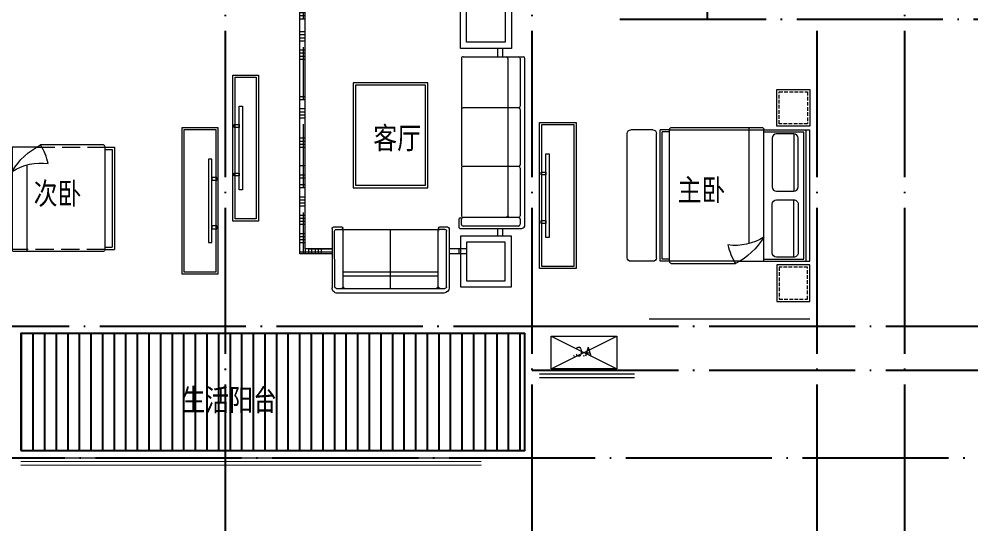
# Model space of a CAD drawing. Extents: x 164940 to 3842273, y 640355 to 1124023.
# Drawn here: x 3748510 to 3761635, y 1096471 to 1103472 of the extents above; entities that cross this region are included whole.
import ezdxf
from ezdxf.enums import TextEntityAlignment as Align

# ---------------------------------------------------------------- set-up
doc = ezdxf.new("R2010")
doc.units = 0
doc.header["$LTSCALE"] = 1000
doc.header["$MEASUREMENT"] = 0
for name, pattern in [('ACAD_ISO02W100', [15, 12, -3]), ('DASH', [0.35, 0.25, -0.1]), ('DOTE', [2.4200000000000004, 2, -0.2, 0.02, -0.2])]:
    doc.linetypes.add(name, pattern=pattern)
for name, color, linetype, lineweight in [('-家具', 33, 'Continuous', 9), ('家具', 33, 'Continuous', 5), ('房建名称', 7, 'Continuous', 0), ('看线', 5, 'Continuous', 0)]:
    doc.layers.add(name, color=color, linetype=linetype, lineweight=lineweight)
for name, color, linetype in [('-文字', 7, 'Continuous'), ('DOTE', 1, 'DOTE'), ('HACTH', 8, 'Continuous'), ('hz', 254, 'Continuous')]:
    doc.layers.add(name, color=color, linetype=linetype)
doc.styles.add('-黑体', font='SIMHEI.TTF', dxfattribs={"width": 0.8})
doc.styles.add('DIM_FONT', font='SIMPLEX', dxfattribs={"width": 0.7, "bigfont": 'GBCBIG'})

# ---------------------------------------------------------------- blocks, each defined once
blk = doc.blocks.new('dgfgf')
at = {"layer": '家具'}
blk.add_lwpolyline([(7597.416674697219, -62676.15392832961), (7147.416674697219, -62676.15392832962), (7147.41667469719, -63176.15392832961), (7597.416674697219, -63176.15392832962), (7597.416674697219, -62676.15392832961), (7517.416674697219, -62676.1539283296)], dxfattribs=at)
at = {"layer": '家具', "color": 251, "linetype": 'DASH', "ltscale": 0.2}
blk.add_lwpolyline([(7567.416674697248, -62706.1539283296), (7177.416674697248, -62706.1539283296), (7177.416674697248, -63146.1539283296), (7567.416674697248, -63146.1539283296)], close=True, dxfattribs=at)
blk = doc.blocks.new('A$C72813290')
at = {"layer": '家具'}
for p, q in [((1829.95784014184, 1979.999766454275), (599.0947513121646, 1979.999766453984)), ((779.4731696231756, 802.6157019819366), (779.4731696231756, 1979.999766454042)), ((579.0947513121646, 1949.999766453984), (-0.0004400380421429873, 1949.999766453984)), ((-0.0004400378093123436, 549.9997664540424), (-0.0004400380421429873, 1949.999766453984)), ((29.99955996219069, 579.9997664540424), (29.99955996195786, 1919.999766453984)), ((579.0947513121646, 1919.999766453984), (29.99955996195786, 1919.999766453984)), ((169.8553271642886, 1894.542072444805), (169.8553271642886, 1282.784345983411)), ((579.0947513123974, 550.0329755522544), (579.0947513121646, 1959.999766453984)), ((1849.957517702365, 550.0287959629786), (1849.957837680355, 1949.999766453984)), ((1849.95784014184, 1949.999766453984), (1979.95784014184, 1949.999766454042)), ((1849.95784014184, 1919.999766453984), (1949.95784014184, 1919.999766453984)), ((1949.957840142073, 580.0320110495668), (1949.95784014184, 1919.999766453984)), ((1979.957840142073, 550.0329755522544), (1979.95784014184, 1949.999766453984)), ((169.8553271642886, 605.4574604632217), (169.8553271642886, 1217.215186924615)), ((912.3110353862867, 549.999766454217), (-0.0004400378093123436, 549.9997664540424)), ((579.0947513123974, 579.9997664541588), (29.99955996219069, 579.9997664540424)), ((1849.957525086589, 580.0287959786947), (1949.957840142073, 580.0320110495668)), ((1849.957517702365, 550.0289318990544), (1979.957840142073, 550.0329755522544)), ((1829.95784014184, 519.9997664539842), (967.0600076857954, 519.9997664539842))]:
    blk.add_line(p, q, dxfattribs=at)
at = {"layer": '家具', "linetype": 'DASH'}
for p, q in [((1849.95784014184, 1949.999766453984), (579.0947513121646, 1949.999766453984)), ((912.3110353862867, 549.999766454217), (1849.957517702365, 550.0289318990544))]:
    blk.add_line(p, q, dxfattribs=at)
at = {"layer": '家具'}
for points in [[(169.8553271642886, 1894.542072444805), (405.2527041111607, 1894.542072444805, -0.4142135623730953), (465.2527041111607, 1834.542072444805), (465.2527041111607, 1342.784345983411, -0.414213562373095), (405.2527041111607, 1282.784345983411), (169.8553271642886, 1282.784345983411, -0.414213562373095), (109.8553271642886, 1342.784345983411), (109.8553271642886, 1834.542072444805, -0.414213562373095)], [(169.8553271642886, 605.4574604632217), (405.2527041111607, 605.4574604632217, 0.4142135623730953), (465.2527041111607, 665.4574604632217), (465.2527041111607, 1157.215186924615, 0.414213562373095), (405.2527041111607, 1217.215186924615), (169.8553271642886, 1217.215186924615, 0.414213562373095), (109.8553271642886, 1157.215186924615), (109.8553271642886, 665.4574604632217, 0.414213562373095)]]:
    blk.add_lwpolyline(points, format="xyb", close=True, dxfattribs=at)
blk.add_lwpolyline([(579.0947513121646, 882.6449155855225, 0.1803020398392493), (1070.7905931524, 774.6378976947162, -0.08863692969021798), (967.063956128899, 520.1277483065496, 28871.27155084922)], format="xyb", dxfattribs=at)
for centre, radius, start, end in [((599.0947513121646, 1959.999766453984), 20, 90, 180), ((1819.313379895408, 1951.236795470933), 30.66941528179127, 357.6883884843629, 69.69174006235002), ((1391.535863609053, 1363.264173914329), 943.9573255325126, 210.6074670288699, 243.2773086986502), ((1819.276255795499, 548.7883458647993), 30.70632750165869, 290.3566406252505, 2.315219899535929)]:
    blk.add_arc(centre, radius, start, end, dxfattribs=at)
blk.add_blockref('dgfgf', (-7147.417114735115, 65176.15369478357), dxfattribs=at)
at = {"layer": '家具', "xscale": -1, "rotation": 180}
blk.add_blockref('dgfgf', (-7147.417114735115, -62676.1541618756), dxfattribs=at)
blk = doc.blocks.new('A$C31D9048E')
at = {"layer": '-家具'}
for p, q in [((1899.999536604155, 2379.999674198567), (649.0947279538959, 2379.999674198334)), ((829.4731462653726, 802.6156097262865), (829.4731462653726, 2379.999674198334)), ((629.0947279538959, 2349.999674198334), (-0.0004633953794836998, 2349.999674198218)), ((-0.0004633953794836998, 549.9996741979849), (-0.0004633953794836998, 2349.999674198218)), ((49.99953660415486, 549.9996741982177), (49.99953660368919, 2349.999674198218)), ((79.9995366036892, 579.9996741982177), (79.9995366036892, 2319.999674198334)), ((629.0947279538959, 2319.999674198334), (79.9995366036892, 2319.999674198334)), ((219.8553038062528, 2294.541980189038), (219.8553038062528, 1507.784253727761)), ((629.0947279538959, 550.0328832966043), (629.0947279538959, 2359.999674198218)), ((1919.999536604155, 2349.999674198218), (629.0947279538959, 2349.999674198334)), ((1919.999214164447, 550.0287037073867), (1919.999534142669, 2349.999674198334)), ((1919.999536604155, 2349.999674198218), (2049.999536603689, 2349.999674198218)), ((1919.999536603689, 2319.999674198218), (2019.999536604155, 2319.999674198218)), ((2019.999536604155, 580.0319187936839), (2019.999536604155, 2319.999674198218)), ((2049.999536604155, 550.0328832964879), (2049.999536603689, 2349.999674198218)), ((2099.999536603689, 600.0328832964879), (2099.999536603689, 2299.999674198101)), ((2149.999536603689, 2349.999674198101), (2449.999536603689, 2349.999674198334)), ((2499.999536604621, 600.0328832964879), (2499.999536603689, 2299.999674198334)), ((219.8553038057871, 605.4573682073969), (219.8553038057871, 1392.215094668907)), ((962.3110120282508, 549.9996741985669), (-0.0004633953794836998, 549.9996741979849)), ((629.0947279543616, 579.9996741984505), (79.9995366036892, 579.9996741982177)), ((962.3110120282508, 549.9996741985669), (1919.999214164447, 550.0288396434626)), ((1919.999221548438, 580.02870372287), (2019.999536604155, 580.0319187936839)), ((1919.999214164447, 550.0288396434626), (2049.999536604155, 550.0328832964879)), ((2149.999536603689, 550.0328832964879), (2449.999536604155, 550.0328832964879)), ((1899.999536604155, 519.9996741982177), (1017.05998432776, 519.9996741982177))]:
    blk.add_line(p, q, dxfattribs=at)
for points in [[(449.9995366041549, 2899.999674198451), (-0.0004633958451449871, 2899.999674198451), (-0.0004633958451449871, 2399.999674198451), (449.9995366041549, 2399.999674198451), (449.9995366041549, 2899.999674198451), (369.9995366036892, 2899.999674198451)], [(449.9995366041549, -0.000325801782310009), (-0.0004633958451449871, -0.000325801782310009), (-0.0004633958451449871, 499.9996741982177), (449.9995366041549, 499.9996741982177), (449.9995366041549, -0.000325801782310009), (369.9995366036892, -0.000325801782310009)]]:
    blk.add_lwpolyline(points, dxfattribs=at)
at = {"layer": '-家具', "color": 251, "linetype": 'DASH', "ltscale": 0.2}
for points in [[(419.9995366036892, 2869.999674198334), (29.99953660415486, 2869.999674198334), (29.99953660415486, 2429.999674198334), (419.9995366036892, 2429.999674198334)], [(419.9995366036892, 29.99967419821769), (29.99953660415486, 29.99967419821769), (29.99953660415486, 469.9996741982177), (419.9995366036892, 469.9996741982177)]]:
    blk.add_lwpolyline(points, close=True, dxfattribs=at)
at = {"layer": '-家具'}
for points in [[(219.8553038062528, 2294.541980189038), (455.2526807533577, 2294.541980189155, -0.4142135623730953), (515.2526807533577, 2234.541980189155), (515.2526807533577, 1567.784253727761, -0.414213562373095), (455.2526807533577, 1507.784253727761), (219.8553038062528, 1507.784253727761, -0.414213562373095), (159.8553038062528, 1567.784253727761), (159.8553038062528, 2234.541980189155, -0.414213562373095)], [(219.8553038057871, 605.4573682073969), (455.2526807533577, 605.4573682075134, 0.4142135623730953), (515.2526807533577, 665.4573682073969), (515.2526807533577, 1332.215094668791, 0.414213562373095), (455.2526807533577, 1392.215094668907), (219.8553038057871, 1392.215094668907, 0.414213562373095), (159.8553038057871, 1332.215094668791), (159.8553038057871, 665.4573682073969, 0.414213562373095)]]:
    blk.add_lwpolyline(points, format="xyb", close=True, dxfattribs=at)
blk.add_lwpolyline([(629.0947279538959, 882.6448233298725, 0.1803020398392493), (1120.790569794364, 774.6378054388333, -0.08863692969021798), (1017.063932770863, 520.1276560508413, 28871.27155084922)], format="xyb", dxfattribs=at)
for centre, radius, start, end in [((649.0947279538959, 2359.999674198218), 20, 90, 180), ((1889.355076357257, 2351.236703215283), 30.66941528179127, 357.6883884876952, 69.69174003544714), ((2149.999536603689, 2299.999674198101), 50.00000000000001, 90, 180), ((2449.999536604155, 2299.999674198334), 50.00000000000001, 0, 90), ((1441.535840250552, 1363.264081658679), 943.9573255325128, 210.6074670382217, 243.2773087101907), ((1889.317952257581, 548.788253609091), 30.70632750165869, 290.3566406230752, 2.315219899058205), ((2149.999536603689, 600.0328832964879), 50.00000000000001, 180, 270), ((2449.999536604155, 600.0328832964879), 50.00000000000001, 270, 0)]:
    blk.add_arc(centre, radius, start, end, dxfattribs=at)
blk = doc.blocks.new('A$C2FB07499')
at = {"ltscale": 0.5}
blk.add_lwpolyline([(499.9999030754261, -2.977030817419291e-06), (-9.692457388155162e-05, -2.977030817419291e-06), (-9.692457388155162e-05, 1999.999997022969), (499.9999030754261, 1999.999997022969)], close=True, dxfattribs=at)
at = {"color": 251, "ltscale": 40}
for points in [[(469.9999030754261, 29.99999702296918), (29.99990307542612, 29.99999702296918), (29.99990307542612, 1969.999997022969), (469.9999030754261, 1969.999997022969)], [(368.0062037147145, 1572.054374715095), (414.5079044410231, 1572.054374715095), (414.5079044410231, 427.9456193309197), (368.0062037147145, 427.9456193309197)], [(414.5079044410231, 1381.046087849139), (479.9999030754407, 1381.046087849139), (479.9999030754407, 1342.711880616564), (414.5079044410231, 1342.711880616564)], [(414.5079044410231, 716.8923749520254), (479.9999030754407, 716.8923749520254), (479.9999030754407, 678.5581677194459), (414.5079044410231, 678.5581677194459)]]:
    blk.add_lwpolyline(points, close=True, dxfattribs=at)
blk = doc.blocks.new('R37777777777')
at = {"layer": '-家具', "ltscale": 0.5}
blk.add_lwpolyline([(1083651.513411456, -53168.71019325254), (1083301.513411456, -53168.71019325254), (1083301.513411456, -55168.71019325254), (1083651.513411456, -55168.71019325254)], close=True, dxfattribs=at)
at = {"layer": '-家具', "color": 251, "ltscale": 40}
for points in [[(1083621.513411456, -53198.71019325254), (1083331.513411456, -53198.71019325254), (1083331.513411456, -55138.71019325254), (1083621.513411456, -55138.71019325254)], [(1083519.519712096, -54740.76457094471), (1083566.021412822, -54740.76457094471), (1083566.021412822, -53596.65581556049), (1083519.519712096, -53596.65581556049)], [(1083566.021412822, -53885.6025711816), (1083631.513411456, -53885.6025711816), (1083631.513411456, -53847.26836394903), (1083566.021412822, -53847.26836394903)], [(1083566.021412822, -54549.7562840787), (1083631.513411456, -54549.7562840787), (1083631.513411456, -54511.42207684612), (1083566.021412822, -54511.42207684612)]]:
    blk.add_lwpolyline(points, close=True, dxfattribs=at)
blk = doc.blocks.new('111')
at = {"linetype": 'ACAD_ISO02W100'}
for p, q in [((1000, 0), (0, 500)), ((1000, 500), (0, 0))]:
    blk.add_line(p, q, dxfattribs=at)
blk.add_lwpolyline([(0, 500), (0, 0), (1000, 0), (1000, 500)], close=True, dxfattribs=at)
at = {"style": 'DIM_FONT', "width": 0.8}
blk.add_text('A.C.', height=140, dxfattribs=at).set_placement((675.4934317702428, 261.8372856484493), align=Align.MIDDLE_RIGHT)
blk = doc.blocks.new('dfawfsadfasdf')
at = {"ltscale": 20}
for p, q in [((440.3485021339729, 3047.646075791679), (440.3485021339729, 3859.752757518785)), ((1971.825158281717, 3929.343125873944), (510.6965290360386, 3930.100784420269)), ((2042.173185182502, 3046.807319416199), (2042.173185182502, 3858.99509897246)), ((463.2050214139745, 3024.736209804658), (568.3516333620064, 3024.613647678168)), ((614.1586085146992, 3059.382550630718), (1868.389713156503, 3057.92058025999)), ((1914.063289715094, 3024.073424527654), (2019.263319195481, 3023.950800136197)), ((2175.90485157771, 2918.458346249536), (2175.90485157771, 3023.658447198803)), ((2198.788059757208, 3046.541655378183), (3017.443041448132, 3046.541655378183)), ((3081.283875861554, 3011.719382061856), (3081.283875861554, 718.7545617399737)), ((2210.727042951155, 2218.512577279937), (2210.727042951155, 2872.745347459335)), ((727.783146969392, 2487.136307340581), (1750.216743273893, 2487.136307340581)), ((727.783146969392, 1052.04701741715), (727.783146969392, 2487.136307340581)), ((1750.216743273893, 2487.136307340581), (1750.216743273893, 1052.04701741715)), ((2210.727042951155, 718.5142042031512), (2210.727042951155, 2172.746160921175)), ((1750.216743273893, 1052.04701741715), (727.783146969392, 1052.04701741715)), ((2233.610251130536, 695.6309960237704), (2996.284868770745, 695.6309960240033)), ((2996.971735786996, 695.7023996065836), (3060.812570200418, 695.7023996065836))]:
    blk.add_line(p, q, dxfattribs=at)
for p, q in [((476.0979407549603, 3843.045160271693), (475.2113416795619, 3082.427735565463)), ((499.3398337853141, 3866.232933454216), (569.0009151283884, 3866.151734354207)), ((569.0009151283884, 3866.151734354207), (1871.905380170443, 3864.633028816897)), ((592.1886883107945, 3842.90984132397), (591.3020892349305, 3082.29241661774)), ((1242.214493189007, 3865.367015891476), (1241.274160835659, 3058.651565445354)), ((1869.089765747543, 3864.636310783448), (1915.429269863642, 3865.610593854915)), ((1892.188575542998, 3843.45119904168), (1891.299579143641, 3080.777099539991)), ((1892.188575542532, 3843.45119904168), (1891.299579143175, 3080.777099539991)), ((1892.187376833521, 3842.422820672393), (1891.300777853117, 3081.805477909278)), ((1915.429269863758, 3865.610593855148), (1985.090351206716, 3865.529394754907)), ((2008.278124389122, 3842.28750172467), (2007.391525408719, 3081.670158961555)), ((592.0154661412816, 3694.301745396107), (1892.014154664008, 3693.81472474453)), ((591.9491499993019, 3637.408822261961), (1891.947838522028, 3636.921801610384)), ((2040.696709515876, 3427.597300740657), (2042.173185182502, 3427.597300740657)), ((0, 3393.988251128932), (0, 0)), ((440.3485021339729, 3393.9882511287), (0, 3393.988251128932)), ((440.3485021339729, 3369.476360505447), (0, 3369.476360505447)), ((44.20337356778327, 2825.048583563184), (44.20337356778327, 3393.988251128932)), ((70.34802690148354, 3323.640224227449), (70.34802690148354, 70.34802690148354)), ((440.3485021339729, 3323.640224227449), (70.34802690148354, 3323.640224227449)), ((74.10646730440203, 3323.640224227449), (74.10646730440203, 3393.988251128932)), ((86.08243333257269, 3323.640224227449), (86.08243333257269, 3327.597300740425)), ((115.9855270691914, 3323.640224227449), (115.9855270691914, 3393.988251128932)), ((440.3485021339729, 3327.597300740657), (127.9614930973621, 3327.597300740657)), ((157.8645868339809, 3323.640224227449), (157.8645868339809, 3393.988251128932)), ((208.2408496163553, 3323.640224227449), (208.2408496163553, 3393.988251128932)), ((250.1199093811447, 3327.597300740425), (250.1199093811447, 3393.988251128932)), ((291.9989691458177, 3323.640224227449), (291.9989691458177, 3393.988251128932)), ((2283.376395095023, 3393.988251128932), (2042.173185182502, 3393.988251128932)), ((2283.376395287924, 3323.640224227449), (2042.173185182502, 3323.640224227449)), ((2177.640124010155, 3327.597300740657), (2177.640124010155, 3393.988251128932)), ((70.34802690148354, 3243.839181211079), (0, 3243.839181211079)), ((70.34802690148354, 3201.960121446289), (0, 3201.960121446289)), ((70.34802690148354, 3160.0810616815), (0, 3160.0810616815)), ((70.34802690148354, 3118.20200191671), (0, 3118.20200191671)), ((498.0678609592142, 3059.517869578442), (568.3922232477926, 3059.435897337738)), ((1984.481659421697, 3058.813639681553), (1914.157297133002, 3058.895611922257)), ((2709.473834474338, 3148.641570956213), (2709.473834474338, 3046.541655378185)), ((2779.821861375822, 3148.641570956213), (2779.821861375822, 3046.541655378185)), ((70.34802690148354, 2992.564822622342), (0, 2992.564822622342)), ((70.34802690148354, 2950.685762857553), (0, 2950.685762857553)), ((70.34802690148354, 2908.806703092763), (0, 2908.806703092763)), ((2210.727124894271, 2988.836173882475), (2210.727124894271, 2918.511763818096)), ((2994.228192570503, 3011.719382061856), (2233.610333073651, 3011.719382061856)), ((2994.228192570503, 2895.628555638716), (2233.610333073651, 2895.628555638716)), ((3017.443041448481, 2918.843404516345), (3017.443041448132, 2988.504533184227)), ((70.34802690148354, 2866.927643327974), (0, 2866.927643327974)), ((2845.61999568413, 718.7545617399737), (2845.61999568413, 2872.504989922745)), ((3017.443041448132, 2218.752934816526), (3017.443041448132, 2872.413706761086)), ((70.34802690148354, 2741.290464033606), (0, 2741.290464033606)), ((70.34802690148354, 2699.411404268816), (0, 2699.411404268816)), ((70.34802690148354, 2657.532344504027), (0, 2657.532344504027)), ((70.34802690148354, 2615.653284739237), (0, 2615.653284739237)), ((70.34802690148354, 2490.016105444869), (0, 2490.016105444869)), ((70.34802690148354, 2448.13704568008), (0, 2448.13704568008)), ((44.20337356778327, 1619.951149208238), (44.20337356778327, 2490.016105444869)), ((760.7587845794624, 2454.160669730511), (1717.241105663823, 2454.160669730511)), ((760.7587845794624, 1085.02265502722), (760.7587845794624, 2454.160669730511)), ((1717.241105663823, 2454.160669730511), (1717.241105663823, 1085.02265502722)), ((70.34802690148354, 2356.25798591529), (0, 2356.25798591529)), ((70.34802690148354, 2314.378926150501), (0, 2314.378926150501)), ((70.34802690148354, 2188.741746856133), (0, 2188.741746856133)), ((2996.284868763178, 2195.629369100556), (2233.610251130536, 2195.629369100556)), ((3017.443041448132, 1418.753748278134), (3017.443041448132, 2172.505803384352)), ((70.34802690148354, 1937.467388267396), (0, 1937.467388267396)), ((70.34802690148354, 1895.588328502607), (0, 1895.588328502607)), ((70.34802690148354, 1853.709268737817), (0, 1853.709268737817)), ((70.34802690148354, 1811.830208973028), (0, 1811.830208973028)), ((70.34802690148354, 1536.19302967866), (0, 1536.19302967866)), ((70.34802690148354, 1494.31396991387), (0, 1494.31396991387)), ((70.34802690148354, 1452.434910149081), (0, 1452.434910149081)), ((70.34802690148354, 1410.555850384291), (0, 1410.555850384291)), ((2996.284868763178, 1395.63018256193), (2233.610251130536, 1395.63018256193)), ((3017.443041448132, 718.7545617399737), (3017.443041448132, 1372.50661684596)), ((70.34802690148354, 1284.918671089923), (0, 1284.918671089923)), ((70.34802690148354, 1243.039611325134), (0, 1243.039611325134)), ((44.20337356778327, 564.8537148532923), (44.20337356778327, 1284.918671089923)), ((1717.241105663823, 1085.02265502722), (760.7587845794624, 1085.02265502722)), ((70.34802690148354, 732.36995391245), (0, 732.36995391245)), ((70.34802690148354, 690.4908941476606), (0, 690.4908941476606)), ((2709.473834474367, 695.6309960239123), (2709.473834474367, 581.8323728455362)), ((2779.821861375793, 695.6309960239414), (2779.821861375793, 581.8323728455362)), ((70.34802690148354, 648.6118343828712), (0, 648.6118343828712)), ((70.34802690148354, 606.7327746180817), (0, 606.7327746180817)), ((70.34802690148354, 481.0955953237135), (0, 481.0955953237135)), ((70.34802690148354, 439.2165355589241), (0, 439.2165355589241)), ((70.34802690148354, 397.3374757941347), (0, 397.3374757941347)), ((70.34802690148354, 355.4584160293452), (0, 355.4584160293452)), ((70.34802690148354, 179.821236734977), (0, 179.821236734977)), ((70.34802690148354, 137.9421769701876), (0, 137.9421769701876)), ((44.20337356778327, 0), (44.20337356778327, 179.821236734977)), ((70.34802690148354, 96.06311720539816), (0, 96.06311720539816)), ((2198.758500899508, 54.18405744060874), (0, 54.18405744060874)), ((0, 0), (2198.758500899508, 3.637978807091713e-12)), ((70.34802690148354, 70.34802690148354), (2198.758500899508, 70.34802690148717)), ((86.08243333257269, 0), (86.08243333257269, 12.30499767558649)), ((122.1533035893226, 0), (122.1533035893226, 70.34802690148354)), ((2198.758500899508, 12.30499767581932), (127.9614930973621, 12.30499767581932)), ((170.9876222417224, 12.30499767558649), (170.9876222417224, 70.34802690148354)), ((212.8666820063954, 0), (212.8666820063954, 70.34802690148354)), ((254.7457417711848, 0), (254.7457417711848, 70.34802690148354)), ((296.6248015359743, 12.30499767558649), (296.6248015359743, 70.34802690148354)), ((374.148868446704, 0), (374.148868446704, 70.34802690148354)), ((421.735242040013, 0), (421.735242040013, 70.34802690148354)), ((470.5695606924128, 12.30499767558649), (470.5695606924128, 70.34802690148354)), ((512.4486204570858, 0), (512.4486204570858, 70.34802690148354)), ((554.3276802218752, 0), (554.3276802218752, 70.34802690148354)), ((596.2067399866646, 12.30499767558649), (596.2067399866646, 70.34802690148354)), ((673.7308068973944, 0), (673.7308068973944, 70.34802690148354)), ((766.8614212615648, 0), (766.8614212615648, 70.34802690148354)), ((815.6957399139646, 12.30499767558649), (815.6957399139646, 70.34802690148354)), ((857.5747996786376, 0), (857.5747996786376, 70.34802690148354)), ((899.4538594434271, 0), (899.4538594434271, 70.34802690148354)), ((941.3329192082165, 12.30499767558649), (941.3329192082165, 70.34802690148354)), ((1018.856986118946, 0), (1018.856986118946, 70.34802690148354)), ((1173.510259898962, 0), (1173.510259898962, 70.34802690148354)), ((1222.344578551361, 12.30499767558649), (1222.344578551361, 70.34802690148354)), ((1264.223638316034, 0), (1264.223638316034, 70.34802690148354)), ((1306.102698080824, 0), (1306.102698080824, 70.34802690148354)), ((1347.981757845613, 12.30499767558649), (1347.981757845613, 70.34802690148354)), ((1425.505824756343, 0), (1425.505824756343, 70.34802690148354)), ((1605.257094249246, 0), (1605.257094249246, 70.34802690148354)), ((1654.091412901646, 12.30499767558649), (1654.091412901646, 70.34802690148354)), ((1695.970472666319, 0), (1695.970472666319, 70.34802690148354)), ((1737.849532431108, 0), (1737.849532431108, 70.34802690148354)), ((1779.728592195897, 12.30499767558649), (1779.728592195897, 70.34802690148354)), ((1789.074048502953, 0), (1789.074048502953, 70.34802690148354)), ((1837.908367155353, 12.30499767558649), (1837.908367155353, 70.34802690148354)), ((1857.252659106627, 0), (1857.252659106627, 70.34802690148354)), ((1879.787426920026, 0), (1879.787426920026, 70.34802690148354)), ((1921.666486684815, 0), (1921.666486684815, 70.34802690148354)), ((1963.545546449604, 12.30499767558649), (1963.545546449604, 70.34802690148354)), ((2041.069613360334, 0), (2041.069613360334, 70.34802690148354))]:
    blk.add_line(p, q)
for points in [[(2895.203967180394, 3148.641570956293), (2198.758500899508, 3148.641570956293), (2198.758500899508, 3845.087037237194), (2895.203967180394, 3845.087037237194)], [(2895.203967180394, 581.8323728455362), (2198.758500899508, 581.8323728455362), (2198.758500899508, -114.6130934353641), (2895.203967180394, -114.6130934353641)]]:
    blk.add_lwpolyline(points, close=True, dxfattribs=at)
for points in [[(2811.630511226685, 3232.215026910002), (2282.331956853217, 3232.215026910002), (2282.331956853217, 3761.513581283485), (2811.630511226685, 3761.513581283485)], [(2811.630511226685, 498.2589168918275), (2282.331956853217, 498.2589168918275), (2282.331956853217, -31.03963748165552), (2811.630511226685, -31.03963748165552)]]:
    blk.add_lwpolyline(points, close=True)
for centre, major_axis, ratio, start_param, end_param in [((510.6965290354565, 3859.752757518785), (49.74356686515965, -49.74356686515968), 0.9999999999989152, 2.356194490185183, 3.926990816987784), ((1971.825158281019, 3858.99509897246), (49.74356686516389, -49.7435668651639), 0.9999999999987447, 0.7853981633980759, 2.356194490181788), ((463.231694767368, 3047.619402438169), (16.1808716788311, 16.18087167883109), 0.9999999999934635, 2.355028859954518, 3.925825186750864), ((568.3719283048995, 3042.02477250807), (12.40619277557658, -12.41424283189967), 0.9843085810448724, -0.7941469320344435, 2.34744572155535), ((568.4188966013025, 3082.31908997125), (16.18087167878352, 16.18087167878352), 0.9999999999993547, 3.925825186747918, 5.496621513537082), ((614.1852818683255, 3082.26574326423), (16.18087167877308, 16.18087167877307), 0.9999999999802957, 2.355028859937748, 3.925825186757436), ((1868.416386510013, 3080.803772893269), (16.18087167888955, -16.18087167888956), 0.9999999999557189, 5.496621513515241, 7.067417840364605), ((1868.416386510013, 3080.803772893269), (16.18087167888955, -16.18087167888956), 0.9999999999557189, 5.496621513515241, 7.067417840364605), ((1914.183970486629, 3081.778804555535), (16.18087167871481, 16.18087167871481), 0.9999999999874984, 2.355028859941349, 3.925825186753834), ((1914.137002094765, 3041.484405149473), (12.40619184037719, -12.41426127055885), 0.9843071922759038, 2.347445796428546, 5.489038450018339), ((2019.289992548991, 3046.833992769709), (16.18087167878352, 16.18087167878352), 0.9999999999993547, 3.925825186747918, 5.496621513537082)]:
    blk.add_ellipse(centre, major_axis=major_axis, ratio=ratio, start_param=start_param, end_param=end_param, dxfattribs=at)
for centre, major_axis, ratio, start_param, end_param in [((499.3127738614567, 3843.018100347836), (16.41537706525861, 16.41537706525861), 0.9999999999935012, 0.7842325331606732, 2.355028859954086), ((568.9738552044146, 3842.936901247827), (16.41537706544305, 16.41537706544304), 0.9999999999911071, -0.7865637936469223, 0.7842325331568669), ((615.4035214170581, 3842.882781400112), (16.41537706538476, -16.41537706538477), 0.9999999999981899, 2.355028859951427, 3.925825186753148), ((1868.972543727141, 3842.44988059625), (16.41537706538476, 16.41537706538475), 0.9999999999982017, -0.786563793643375, 0.7842325331583346), ((1869.062628212268, 3841.421477767639), (16.41537706548239, 16.41537706548238), 0.9999999999847389, -0.6978543583677407, 0.7842325331650657), ((1869.062628212268, 3841.421477767406), (16.41537706537946, -16.41537706537947), 0.9999999999995579, 0.8729419684448783, 2.355028859952111), ((1915.402209939901, 3842.395760748535), (16.41537706538476, -16.41537706538477), 0.9999999999982015, 2.355028859951433, 3.925825186743112), ((1915.309728226275, 3841.367570724804), (16.41537706579015, 16.41537706579015), 0.9999999999474024, 0.7842325331837339, 2.26631942465306), ((1915.309728226159, 3841.367570724571), (16.41537706540871, 16.4153770654087), 0.9999999999993272, 0.7842325331577715, 2.266319424679504), ((1985.063291282859, 3842.314561648527), (16.41537706538476, 16.41537706538475), 0.9999999999982017, -0.786563793643375, 0.7842325331583346), ((498.0945343126077, 3082.40106221172), (16.18087167877308, 16.18087167877307), 0.9999999999802957, 2.355028859937748, 3.925825186757436), ((1984.508332775207, 3081.696832314832), (16.18087167865653, -16.18087167865653), 0.9999999999946897, 5.496621513539825, 7.06741784034512), ((2822.405146806501, 2872.504989922745), (16.41537706561391, -16.41537706561392), 0.9999999999899127, 0.7853981634024919, 2.267485054896835), ((2868.834844561759, 718.7545617399737), (16.41537706566159, -16.41537706566159), 0.999999999994236, 3.926990816990123, 5.40907770848465)]:
    blk.add_ellipse(centre, major_axis=major_axis, ratio=ratio, start_param=start_param, end_param=end_param)
at = {"ltscale": 20, "extrusion": (0, 0, -1)}
for centre, major_axis, ratio, start_param, end_param in [((2198.788059757091, 3023.658447198803), (16.18087167898193, -16.18087167898193), 0.9999999999952617, 2.356194490189976, 3.926990816989611), ((3020.770083091222, 2976.709330186481), (49.43492109714919, 49.43492109714918), 0.9999999999949295, 5.450179854177006, 6.544087876733417), ((2193.315906292759, 2918.511763818096), (12.67655860629282, -12.70333333498662), 0.9429872195307343, -0.8157856729866981, 2.325806980603095), ((2233.610333073535, 2918.511763818096), (16.18087167898193, 16.18087167898193), 0.9999999999952617, 2.356194490189976, 3.926990816989611), ((2233.610251130536, 2218.512577279937), (16.18087167898193, 16.18087167898193), 0.9999999999952617, 2.356194490189976, 3.926990816989611), ((2233.610251130536, 2172.746160921175), (16.18087167898193, -16.18087167898193), 0.9999999999952617, 2.356194490189976, 3.926990816989611), ((2233.610251130536, 1418.513390741311), (16.18087167898193, 16.18087167898193), 0.9999999999952617, 2.356194490189976, 3.926990816989611), ((2233.610251130536, 1372.746974382782), (16.18087167898193, -16.18087167898193), 0.9999999999952617, 2.356194490189976, 3.926990816989611), ((2233.610251130536, 718.5142042031512), (16.18087167898193, 16.18087167898193), 0.9999999999952617, 2.356194490189976, 3.926990816989611), ((3058.069026983925, 718.7545617399737), (16.41537706555899, -16.41537706555899), 0.9999999999952889, -0.7853981633998038, 0.6966887281092213)]:
    blk.add_ellipse(centre, major_axis=major_axis, ratio=ratio, start_param=start_param, end_param=end_param, dxfattribs=at)
at = {"ltscale": 20, "extrusion": (0, 0, -0.9999999999999998)}
blk.add_ellipse((2233.610251130536, 2872.745347459335), major_axis=(16.18087167907988, 16.18087167907988), ratio=0.9999999999831545, start_param=3.926990816995664, end_param=5.497787143773715, dxfattribs=at)
at = {"extrusion": (0, 0, -1)}
for centre, major_axis, ratio, start_param, end_param in [((2233.610333073535, 2988.836173882475), (16.18087167898193, -16.18087167898193), 0.9999999999952617, 2.356194490189976, 3.926990816989611), ((2868.834844561759, 2872.504989922745), (16.41537706579386, 16.41537706579386), 0.9999999999794374, 3.926990816997523, 5.409077708477366), ((2994.228192570386, 2988.504533184227), (16.41537706564577, -16.41537706564577), 0.9999999999935177, 3.926990816990482, 5.497787143778897), ((2994.228192570386, 2918.843404516345), (16.41537706553936, -16.41537706553937), 0.9999999999864237, -0.7853981634042365, 0.7853981634042362), ((2994.228192570386, 2872.413706761086), (16.41537706553934, -16.41537706553934), 0.9999999999964552, 3.926990816983999, 5.497787143770337), ((2994.228192570386, 2218.752934816526), (16.41537706579386, 16.41537706579386), 0.9999999999794374, 0.7853981634077295, 2.267485054887573), ((2994.228192570386, 2172.505803384352), (16.41537706579386, -16.41537706579386), 0.9999999999794371, 4.015700252292013, 5.497787143771856), ((2994.228192570386, 1418.753748278134), (16.41537706566159, 16.41537706566159), 0.999999999994236, 0.7853981634003302, 2.267485054894856), ((2994.228192570386, 1372.50661684596), (16.41537706566159, -16.41537706566159), 0.9999999999942359, 4.01570025228473, 5.497787143779256), ((2822.405146806501, 718.7545617399737), (16.41537706555899, -16.41537706555899), 0.9999999999952889, -0.7853981633998038, 0.6966887281092213), ((2994.228192570386, 718.7545617399737), (16.41537706566159, 16.41537706566159), 0.999999999994236, 0.7853981634003302, 2.267485054894856)]:
    blk.add_ellipse(centre, major_axis=major_axis, ratio=ratio, start_param=start_param, end_param=end_param, dxfattribs=at)

msp = doc.modelspace()

# ---------------------------------------------------------------- hatches: boundary and pattern name
at = {"layer": 'HACTH'}
h = msp.add_hatch(dxfattribs=at)
h.set_pattern_fill('ANSI31', color=256, scale=100, angle=45, style=0)
h.set_pattern_definition([(90, (3551693.740909737, 1114358.380981947), (-158.75, 1.4210854715202e-14), [])])
h.paths.add_polyline_path([(3748535.043300305, 1097570.87545058), (3755435.043077797, 1097570.87545058), (3755435.043077797, 1099170.771754069), (3748535.043300305, 1099170.771754069)])

# ---------------------------------------------------------------- linework, layer by layer
at = {"layer": 'DOTE'}
for p, q in [((3755535.04308077, 1096470.771758902), (3755535.043085801, 1112870.771756602)), ((3760635.043077561, 1096470.771758902), (3760635.043086616, 1112870.771756602)), ((3757935.043081426, 1103470.771752778), (3757935.043082751, 1105870.771754413)), ((3751335.043079368, 1096470.771758902), (3751335.043080969, 1104070.771756548)), ((3756735.159514686, 1103470.771753135), (3761635.043081459, 1103470.771751675)), ((3759435.043076253, 1096470.771758902), (3759435.043080077, 1103470.77175233)), ((3739934.960442998, 1099270.77175857), (3755535.043081645, 1099270.77175857)), ((3755535.043077624, 1099270.771754399), (3761635.043078233, 1099270.771753188)), ((3755535.043077505, 1098670.771754399), (3761635.043078113, 1098670.771753188)), ((3735035.070937937, 1097470.771758901), (3761635.043078113, 1097470.771758902))]:
    msp.add_line(p, q, dxfattribs=at)
at = {"layer": 'HACTH'}
msp.add_lwpolyline([(3748535.043300305, 1097570.87545058), (3755435.043077797, 1097570.87545058), (3755435.043077797, 1099170.771754069), (3748535.043300305, 1099170.771754069)], close=True, dxfattribs=at)
at = {"layer": '家具'}
for p, q in [((3748535.041414493, 1098170.771758665), (3748535.041414493, 1099170.771758634)), ((3755635.043076777, 1098620.771753952), (3756935.043076777, 1098620.771753189)), ((3755635.043076747, 1098570.771753952), (3756935.043076747, 1098570.771753189)), ((3748535.038506736, 1097470.766023391), (3754835.031705524, 1097471.55119035)), ((3748535.044196357, 1097420.766023715), (3754835.037395145, 1097421.551190673))]:
    msp.add_line(p, q, dxfattribs=at)
at = {"layer": '看线'}
for p, q in [((3757135.043077049, 1099370.771753054), (3759335.043077215, 1099370.771751763)), ((3748535.043300294, 1097570.87545058), (3754835.043084766, 1097571.652206683)), ((3748535.04988598, 1097370.766024038), (3754835.043084766, 1097371.551190997))]:
    msp.add_line(p, q, dxfattribs=at)

# ---------------------------------------------------------------- block references
at = {"layer": 'hz', "xscale": -1, "rotation": 359.9999999666495}
msp.add_blockref('R37777777777', (4835086.558653694, 1155876.585123619), dxfattribs=at)
at = {"layer": '家具', "xscale": -1}
for name, p, rotation in [('dfawfsadfasdf', (3752353.759208898, 1103653.313345852), 180), ('A$C31D9048E', (3759335.060195276, 1099608.359199847), 0.0006946649231842628), ('A$C72813290', (3747835.043524801, 1102270.771525067), 180), ('A$C2FB07499', (3750735.043176315, 1101985.941464107), 179.9999999666495)]:
    msp.add_blockref(name, p, dxfattribs=dict(at, rotation=rotation))
at = {"layer": '家具', "rotation": 179.9999999666495}
msp.add_blockref('A$C2FB07499', (3756135.042982074, 1102058.345165464), dxfattribs=at)
at = {"layer": '房建名称', "xscale": -0.900000000372529, "yscale": 0.9000000000232831, "zscale": 0.9, "rotation": 359.9999999703551}
msp.add_blockref('111', (3756692.351179446, 1098686.298643547), dxfattribs=at)

# ---------------------------------------------------------------- texts
at = {"layer": '-文字', "style": '-黑体', "width": 0.8}
for s, p in [('客厅', (3753357.899365562, 1101696.446350724)), ('主卧', (3757523.769446792, 1100984.507619778)), ('次卧', (3748707.782212899, 1100936.566486696)), ('生活阳台', (3750730.663290909, 1098112.787326024))]:
    msp.add_text(s, height=300, dxfattribs=at).set_placement(p)

doc.saveas('drawing.dxf')
